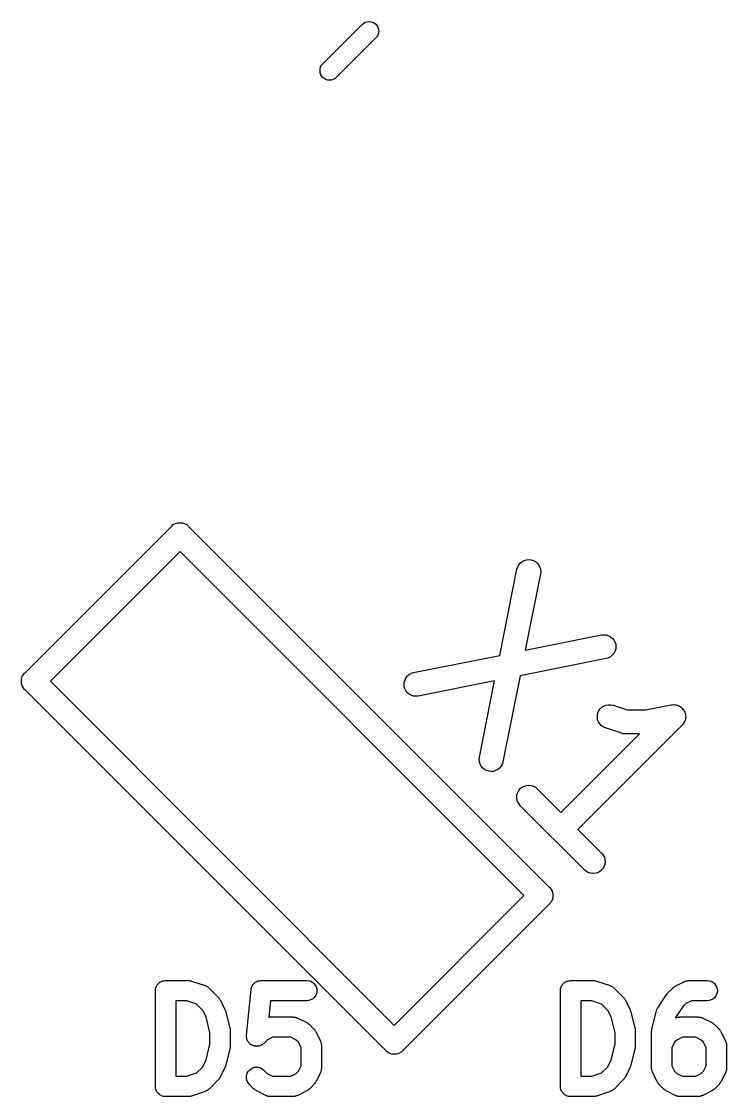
# Model space of a CAD drawing. Extents: x 100.6 to 144.5, y -108 to -92.
# Drawn here: x 122.33 to 126.75, y -106.43 to -99.69 of the extents above; entities that cross this region are included whole.
import ezdxf

# ---------------------------------------------------------------- set-up
doc = ezdxf.new("R2010")
doc.units = 0
doc.header["$MEASUREMENT"] = 0
doc.layers.add('BLACK', color=7, linetype='CONTINUOUS')

msp = doc.modelspace()

# ---------------------------------------------------------------- linework, layer by layer
at = {"layer": 'BLACK', "linetype": 'CONTINUOUS'}
for p, q in [((124.221, -99.9597), (124.473, -99.708)), ((124.473, -99.708), (124.48, -99.7024)), ((124.48, -99.7024), (124.49, -99.6968)), ((124.49, -99.6968), (124.502, -99.6934)), ((124.502, -99.6934), (124.513, -99.6922)), ((124.513, -99.6922), (124.525, -99.6934)), ((124.525, -99.6934), (124.537, -99.6968)), ((124.537, -99.6968), (124.547, -99.7024)), ((124.547, -99.7024), (124.556, -99.7099)), ((124.556, -99.7099), (124.564, -99.719)), ((124.564, -99.719), (124.569, -99.7294)), ((124.569, -99.7294), (124.573, -99.7408)), ((124.558, -99.7929), (124.306, -100.045)), ((124.564, -99.786), (124.558, -99.7929)), ((124.569, -99.7756), (124.564, -99.786)), ((124.573, -99.7643), (124.569, -99.7756)), ((124.573, -99.7408), (124.574, -99.7525)), ((124.574, -99.7525), (124.573, -99.7643)), ((124.206, -100), (124.207, -99.9882)), ((124.207, -100.012), (124.206, -100)), ((124.207, -99.9882), (124.21, -99.9769)), ((124.21, -99.9769), (124.216, -99.9665)), ((124.216, -99.9665), (124.221, -99.9597)), ((124.21, -100.023), (124.207, -100.012)), ((124.216, -100.033), (124.21, -100.023)), ((124.223, -100.043), (124.216, -100.033)), ((124.233, -100.05), (124.223, -100.043)), ((124.243, -100.056), (124.233, -100.05)), ((124.254, -100.059), (124.243, -100.056)), ((124.266, -100.06), (124.254, -100.059)), ((124.278, -100.059), (124.266, -100.06)), ((124.289, -100.056), (124.278, -100.059)), ((124.3, -100.05), (124.289, -100.056)), ((124.306, -100.045), (124.3, -100.05)), ((123.315, -102.835), (123.328, -102.834)), ((123.328, -102.834), (123.343, -102.835)), ((122.359, -103.773), (123.273, -102.859)), ((123.273, -102.859), (123.275, -102.856)), ((123.275, -102.856), (123.278, -102.853)), ((123.278, -102.853), (123.286, -102.846)), ((123.278, -102.853), (123.278, -102.853)), ((123.286, -102.846), (123.299, -102.839)), ((123.299, -102.839), (123.314, -102.835)), ((123.314, -102.835), (123.315, -102.835)), ((123.343, -102.835), (123.357, -102.839)), ((123.357, -102.839), (123.37, -102.846)), ((123.37, -102.846), (123.379, -102.853)), ((123.379, -102.853), (123.379, -102.853)), ((123.379, -102.853), (123.382, -102.856)), ((123.382, -102.856), (123.384, -102.859)), ((123.384, -102.859), (125.641, -105.116)), ((123.328, -103.015), (122.515, -103.828)), ((125.485, -105.172), (123.328, -103.015)), ((125.446, -103.111), (125.453, -103.098)), ((125.453, -103.098), (125.462, -103.087)), ((125.462, -103.087), (125.474, -103.078)), ((125.474, -103.078), (125.487, -103.071)), ((125.487, -103.071), (125.501, -103.067)), ((125.501, -103.067), (125.515, -103.065)), ((125.515, -103.065), (125.53, -103.067)), ((125.53, -103.067), (125.544, -103.071)), ((125.544, -103.071), (125.557, -103.078)), ((125.557, -103.078), (125.568, -103.088)), ((125.568, -103.088), (125.577, -103.099)), ((125.577, -103.099), (125.584, -103.112)), ((125.333, -103.666), (125.441, -103.126)), ((125.441, -103.125), (125.446, -103.111)), ((125.441, -103.126), (125.441, -103.125)), ((125.588, -103.155), (125.493, -103.634)), ((125.584, -103.112), (125.588, -103.126)), ((125.588, -103.126), (125.59, -103.14)), ((125.59, -103.14), (125.588, -103.155)), ((125.493, -103.634), (125.971, -103.538)), ((125.971, -103.538), (125.973, -103.538)), ((125.973, -103.538), (125.987, -103.537)), ((125.987, -103.537), (126.002, -103.538)), ((126.002, -103.538), (126.016, -103.543)), ((126.016, -103.543), (126.028, -103.55)), ((126.028, -103.55), (126.04, -103.559)), ((126.04, -103.559), (126.049, -103.571)), ((126.049, -103.571), (126.056, -103.584)), ((126.055, -103.641), (126.048, -103.654)), ((126.06, -103.627), (126.055, -103.641)), ((126.056, -103.584), (126.06, -103.598)), ((126.06, -103.598), (126.061, -103.612)), ((126.061, -103.612), (126.06, -103.627)), ((124.793, -103.774), (125.333, -103.666)), ((126.001, -103.685), (125.461, -103.793)), ((126.015, -103.681), (126.001, -103.685)), ((126.028, -103.674), (126.015, -103.681)), ((126.039, -103.665), (126.028, -103.674)), ((126.048, -103.654), (126.039, -103.665)), ((122.353, -103.778), (122.356, -103.775)), ((122.356, -103.775), (122.359, -103.773)), ((124.779, -103.778), (124.793, -103.774)), ((122.334, -103.828), (122.335, -103.814)), ((122.335, -103.843), (122.334, -103.828)), ((122.335, -103.814), (122.339, -103.799)), ((122.339, -103.857), (122.335, -103.843)), ((122.339, -103.799), (122.346, -103.786)), ((122.346, -103.786), (122.353, -103.778)), ((122.353, -103.778), (122.353, -103.778)), ((122.353, -103.778), (122.353, -103.778)), ((122.515, -103.828), (124.672, -105.985)), ((124.733, -103.847), (124.734, -103.833)), ((124.734, -103.833), (124.739, -103.819)), ((124.739, -103.819), (124.745, -103.806)), ((124.745, -103.806), (124.755, -103.794)), ((124.755, -103.794), (124.766, -103.785)), ((124.766, -103.785), (124.779, -103.778)), ((125.301, -103.825), (124.822, -103.921)), ((125.206, -104.304), (125.301, -103.825)), ((125.461, -103.793), (125.353, -104.334)), ((122.346, -103.87), (122.339, -103.857)), ((122.353, -103.879), (122.346, -103.87)), ((122.356, -103.882), (122.353, -103.879)), ((122.353, -103.879), (122.353, -103.879)), ((122.359, -103.884), (122.356, -103.882)), ((124.616, -106.141), (122.359, -103.884)), ((124.734, -103.862), (124.733, -103.847)), ((124.738, -103.876), (124.734, -103.862)), ((124.745, -103.889), (124.738, -103.876)), ((124.754, -103.9), (124.745, -103.889)), ((124.765, -103.909), (124.754, -103.9)), ((124.778, -103.916), (124.765, -103.909)), ((124.792, -103.921), (124.778, -103.916)), ((124.807, -103.922), (124.792, -103.921)), ((124.821, -103.921), (124.807, -103.922)), ((124.822, -103.921), (124.821, -103.921)), ((125.987, -103.982), (126, -103.977)), ((126, -103.977), (126.015, -103.975)), ((126.015, -103.975), (126.029, -103.975)), ((126.029, -103.975), (126.044, -103.978)), ((126.044, -103.978), (126.133, -104.008)), ((126.248, -104.008), (126.409, -103.976)), ((126.409, -103.976), (126.41, -103.976)), ((126.41, -103.976), (126.417, -103.975)), ((126.41, -103.976), (126.41, -103.976)), ((126.41, -103.976), (126.41, -103.976)), ((126.41, -103.976), (126.41, -103.976)), ((126.417, -103.975), (126.425, -103.974)), ((126.425, -103.975), (126.425, -103.974)), ((126.425, -103.974), (126.432, -103.975)), ((126.425, -103.974), (126.425, -103.975)), ((126.432, -103.975), (126.439, -103.976)), ((126.439, -103.976), (126.439, -103.976)), ((126.439, -103.976), (126.439, -103.976)), ((126.439, -103.976), (126.447, -103.978)), ((126.447, -103.978), (126.453, -103.98)), ((125.945, -104.054), (125.946, -104.04)), ((125.946, -104.04), (125.949, -104.025)), ((125.949, -104.025), (125.955, -104.012)), ((125.955, -104.012), (125.963, -104)), ((125.963, -104), (125.974, -103.99)), ((125.974, -103.99), (125.987, -103.982)), ((126.133, -104.008), (126.248, -104.008)), ((126.453, -103.98), (126.453, -103.98)), ((126.453, -103.98), (126.453, -103.98)), ((126.453, -103.98), (126.46, -103.984)), ((126.46, -103.984), (126.466, -103.987)), ((126.466, -103.987), (126.466, -103.987)), ((126.466, -103.987), (126.466, -103.988)), ((126.466, -103.988), (126.472, -103.992)), ((126.472, -103.992), (126.477, -103.997)), ((126.477, -103.997), (126.477, -103.997)), ((126.477, -103.997), (126.477, -103.997)), ((126.477, -103.997), (126.482, -104.002)), ((126.482, -104.002), (126.487, -104.008)), ((126.487, -104.008), (126.487, -104.008)), ((126.487, -104.008), (126.487, -104.008)), ((126.487, -104.008), (126.49, -104.015)), ((126.49, -104.015), (126.493, -104.021)), ((126.493, -104.021), (126.493, -104.021)), ((126.493, -104.021), (126.493, -104.021)), ((126.493, -104.021), (126.495, -104.028)), ((126.495, -104.028), (126.498, -104.035)), ((126.498, -104.035), (126.498, -104.035)), ((126.498, -104.035), (126.498, -104.035)), ((126.498, -104.035), (126.498, -104.042)), ((126.498, -104.042), (126.499, -104.05)), ((126.477, -104.103), (125.823, -104.757)), ((125.947, -104.069), (125.945, -104.054)), ((125.952, -104.082), (125.947, -104.069)), ((125.96, -104.095), (125.952, -104.082)), ((125.97, -104.106), (125.96, -104.095)), ((125.982, -104.114), (125.97, -104.106)), ((125.995, -104.12), (125.982, -104.114)), ((126.482, -104.097), (126.477, -104.103)), ((126.486, -104.091), (126.482, -104.097)), ((126.49, -104.085), (126.486, -104.091)), ((126.486, -104.091), (126.486, -104.091)), ((126.486, -104.091), (126.486, -104.091)), ((126.493, -104.078), (126.49, -104.085)), ((126.495, -104.071), (126.493, -104.078)), ((126.493, -104.078), (126.493, -104.078)), ((126.493, -104.078), (126.493, -104.078)), ((126.497, -104.064), (126.495, -104.071)), ((126.498, -104.057), (126.497, -104.064)), ((126.497, -104.064), (126.497, -104.064)), ((126.497, -104.064), (126.497, -104.064)), ((126.499, -104.05), (126.498, -104.057)), ((126.499, -104.05), (126.499, -104.05)), ((126.499, -104.05), (126.499, -104.05)), ((125.717, -104.651), (126.209, -104.158)), ((125.996, -104.121), (125.995, -104.12)), ((126.097, -104.154), (125.996, -104.121)), ((126.101, -104.155), (126.097, -104.154)), ((126.105, -104.157), (126.101, -104.155)), ((126.108, -104.157), (126.105, -104.157)), ((126.111, -104.158), (126.108, -104.157)), ((126.116, -104.158), (126.111, -104.158)), ((126.12, -104.158), (126.116, -104.158)), ((126.121, -104.158), (126.12, -104.158)), ((126.209, -104.158), (126.121, -104.158)), ((125.204, -104.319), (125.206, -104.304)), ((125.206, -104.333), (125.204, -104.319)), ((125.21, -104.347), (125.206, -104.333)), ((125.217, -104.36), (125.21, -104.347)), ((125.226, -104.372), (125.217, -104.36)), ((125.237, -104.381), (125.226, -104.372)), ((125.25, -104.388), (125.237, -104.381)), ((125.32, -104.382), (125.307, -104.388)), ((125.331, -104.373), (125.32, -104.382)), ((125.341, -104.361), (125.331, -104.373)), ((125.348, -104.349), (125.341, -104.361)), ((125.352, -104.335), (125.348, -104.349)), ((125.353, -104.334), (125.352, -104.335)), ((125.264, -104.392), (125.25, -104.388)), ((125.278, -104.394), (125.264, -104.392)), ((125.293, -104.393), (125.278, -104.394)), ((125.307, -104.388), (125.293, -104.393)), ((125.446, -104.525), (125.453, -104.512)), ((125.453, -104.512), (125.462, -104.501)), ((125.462, -104.501), (125.474, -104.492)), ((125.474, -104.492), (125.486, -104.485)), ((125.486, -104.485), (125.5, -104.481)), ((125.5, -104.481), (125.515, -104.48)), ((125.515, -104.48), (125.53, -104.481)), ((125.53, -104.481), (125.544, -104.485)), ((125.544, -104.485), (125.557, -104.492)), ((125.557, -104.492), (125.568, -104.502)), ((125.568, -104.502), (125.717, -104.651)), ((125.44, -104.554), (125.441, -104.539)), ((125.441, -104.568), (125.44, -104.554)), ((125.441, -104.539), (125.446, -104.525)), ((125.445, -104.582), (125.441, -104.568)), ((125.452, -104.595), (125.445, -104.582)), ((125.461, -104.607), (125.452, -104.595)), ((125.462, -104.608), (125.461, -104.607)), ((125.866, -105.012), (125.462, -104.608)), ((125.823, -104.757), (125.972, -104.906)), ((125.972, -104.906), (125.973, -104.906)), ((125.973, -104.906), (125.982, -104.918)), ((125.982, -104.918), (125.989, -104.931)), ((125.988, -104.988), (125.981, -105.001)), ((125.992, -104.974), (125.988, -104.988)), ((125.989, -104.931), (125.993, -104.945)), ((125.994, -104.959), (125.992, -104.974)), ((125.993, -104.945), (125.994, -104.959)), ((125.877, -105.021), (125.866, -105.012)), ((125.89, -105.028), (125.877, -105.021)), ((125.904, -105.032), (125.89, -105.028)), ((125.919, -105.034), (125.904, -105.032)), ((125.933, -105.032), (125.919, -105.034)), ((125.947, -105.028), (125.933, -105.032)), ((125.96, -105.021), (125.947, -105.028)), ((125.972, -105.012), (125.96, -105.021)), ((125.981, -105.001), (125.972, -105.012)), ((125.641, -105.116), (125.644, -105.118)), ((125.644, -105.118), (125.647, -105.121)), ((125.647, -105.121), (125.647, -105.121)), ((125.647, -105.121), (125.654, -105.13)), ((124.672, -105.985), (125.485, -105.172)), ((125.654, -105.13), (125.655, -105.133)), ((125.655, -105.133), (125.661, -105.143)), ((125.661, -105.143), (125.661, -105.145)), ((125.661, -105.145), (125.665, -105.157)), ((125.665, -105.186), (125.661, -105.201)), ((125.665, -105.157), (125.666, -105.171)), ((125.666, -105.172), (125.665, -105.186)), ((125.666, -105.171), (125.666, -105.172)), ((125.641, -105.227), (124.727, -106.141)), ((125.644, -105.225), (125.641, -105.227)), ((125.647, -105.222), (125.644, -105.225)), ((125.654, -105.214), (125.647, -105.222)), ((125.647, -105.222), (125.647, -105.222)), ((125.661, -105.201), (125.654, -105.214)), ((123.185, -105.732), (123.189, -105.727)), ((123.189, -105.727), (123.192, -105.722)), ((123.192, -105.722), (123.193, -105.722)), ((123.193, -105.722), (123.197, -105.718)), ((123.193, -105.722), (123.193, -105.722)), ((123.197, -105.718), (123.202, -105.715)), ((123.202, -105.714), (123.208, -105.712)), ((123.202, -105.715), (123.202, -105.714)), ((123.202, -105.714), (123.202, -105.714)), ((123.208, -105.712), (123.213, -105.709)), ((123.213, -105.709), (123.219, -105.707)), ((123.213, -105.709), (123.213, -105.709)), ((123.213, -105.709), (123.213, -105.709)), ((123.219, -105.707), (123.225, -105.705)), ((123.225, -105.705), (123.225, -105.705)), ((123.225, -105.705), (123.225, -105.705)), ((123.225, -105.705), (123.231, -105.705)), ((123.231, -105.705), (123.237, -105.704)), ((123.237, -105.704), (123.38, -105.704)), ((123.38, -105.704), (123.381, -105.704)), ((123.381, -105.704), (123.384, -105.704)), ((123.384, -105.704), (123.388, -105.704)), ((123.388, -105.704), (123.391, -105.705)), ((123.391, -105.705), (123.393, -105.705)), ((123.393, -105.705), (123.397, -105.706)), ((123.397, -105.706), (123.4, -105.707)), ((123.4, -105.707), (123.486, -105.736)), ((123.784, -105.732), (123.787, -105.729)), ((123.787, -105.729), (123.789, -105.727)), ((123.789, -105.727), (123.791, -105.725)), ((123.791, -105.725), (123.792, -105.722)), ((123.792, -105.722), (123.795, -105.72)), ((123.795, -105.72), (123.797, -105.718)), ((123.797, -105.718), (123.8, -105.716)), ((123.8, -105.716), (123.802, -105.715)), ((123.802, -105.715), (123.805, -105.713)), ((123.805, -105.713), (123.808, -105.711)), ((123.808, -105.711), (123.81, -105.71)), ((123.81, -105.71), (123.813, -105.709)), ((123.813, -105.709), (123.816, -105.708)), ((123.816, -105.708), (123.819, -105.706)), ((123.819, -105.706), (123.822, -105.706)), ((123.822, -105.706), (123.825, -105.705)), ((123.825, -105.705), (123.828, -105.705)), ((123.828, -105.705), (123.832, -105.704)), ((123.832, -105.704), (123.834, -105.704)), ((123.834, -105.704), (123.837, -105.704)), ((123.837, -105.704), (124.123, -105.704)), ((124.123, -105.704), (124.124, -105.704)), ((124.124, -105.704), (124.136, -105.705)), ((124.136, -105.705), (124.148, -105.709)), ((124.148, -105.709), (124.159, -105.715)), ((124.159, -105.715), (124.168, -105.723)), ((124.168, -105.723), (124.176, -105.733)), ((125.725, -105.732), (125.729, -105.727)), ((125.729, -105.727), (125.732, -105.722)), ((125.732, -105.722), (125.733, -105.722)), ((125.733, -105.722), (125.737, -105.718)), ((125.733, -105.722), (125.733, -105.722)), ((125.737, -105.718), (125.742, -105.715)), ((125.742, -105.714), (125.748, -105.712)), ((125.742, -105.715), (125.742, -105.714)), ((125.742, -105.714), (125.742, -105.714)), ((125.748, -105.712), (125.753, -105.709)), ((125.753, -105.709), (125.759, -105.707)), ((125.753, -105.709), (125.753, -105.709)), ((125.753, -105.709), (125.753, -105.709)), ((125.759, -105.707), (125.765, -105.705)), ((125.765, -105.705), (125.765, -105.705)), ((125.765, -105.705), (125.765, -105.705)), ((125.765, -105.705), (125.771, -105.705)), ((125.771, -105.705), (125.777, -105.704)), ((125.777, -105.704), (125.92, -105.704)), ((125.92, -105.704), (125.921, -105.704)), ((125.921, -105.704), (125.924, -105.704)), ((125.924, -105.704), (125.928, -105.704)), ((125.928, -105.704), (125.931, -105.705)), ((125.931, -105.705), (125.933, -105.705)), ((125.933, -105.705), (125.937, -105.706)), ((125.937, -105.706), (125.94, -105.707)), ((125.94, -105.707), (126.026, -105.736)), ((126.434, -105.739), (126.492, -105.711)), ((126.492, -105.711), (126.492, -105.71)), ((126.492, -105.71), (126.494, -105.71)), ((126.494, -105.71), (126.496, -105.709)), ((126.496, -105.709), (126.5, -105.707)), ((126.5, -105.707), (126.504, -105.706)), ((126.504, -105.706), (126.506, -105.706)), ((126.506, -105.706), (126.508, -105.705)), ((126.508, -105.705), (126.512, -105.705)), ((126.512, -105.705), (126.516, -105.704)), ((126.516, -105.704), (126.518, -105.704)), ((126.518, -105.704), (126.52, -105.704)), ((126.52, -105.704), (126.634, -105.704)), ((126.634, -105.704), (126.635, -105.704)), ((126.635, -105.704), (126.647, -105.705)), ((126.647, -105.705), (126.659, -105.709)), ((126.659, -105.709), (126.67, -105.715)), ((126.67, -105.715), (126.68, -105.723)), ((126.68, -105.723), (126.687, -105.733)), ((123.174, -105.761), (123.175, -105.755)), ((123.174, -105.767), (123.174, -105.761)), ((123.174, -106.367), (123.174, -105.767)), ((123.174, -105.767), (123.174, -105.767)), ((123.174, -105.767), (123.174, -105.767)), ((123.174, -105.767), (123.174, -105.767)), ((123.174, -105.767), (123.174, -105.767)), ((123.175, -105.754), (123.177, -105.749)), ((123.175, -105.755), (123.175, -105.754)), ((123.175, -105.754), (123.175, -105.754)), ((123.177, -105.749), (123.179, -105.743)), ((123.179, -105.742), (123.182, -105.737)), ((123.179, -105.743), (123.179, -105.742)), ((123.179, -105.743), (123.179, -105.743)), ((123.182, -105.737), (123.184, -105.732)), ((123.184, -105.732), (123.185, -105.732)), ((123.185, -105.732), (123.185, -105.732)), ((123.486, -105.736), (123.487, -105.736)), ((123.487, -105.736), (123.488, -105.737)), ((123.488, -105.737), (123.49, -105.737)), ((123.49, -105.737), (123.494, -105.739)), ((123.494, -105.739), (123.498, -105.741)), ((123.498, -105.741), (123.499, -105.742)), ((123.499, -105.742), (123.501, -105.743)), ((123.501, -105.743), (123.504, -105.746)), ((123.504, -105.746), (123.508, -105.749)), ((123.508, -105.749), (123.509, -105.75)), ((123.509, -105.75), (123.511, -105.751)), ((123.511, -105.751), (123.568, -105.808)), ((123.745, -106.047), (123.774, -105.761)), ((123.774, -105.76), (123.775, -105.757)), ((123.774, -105.761), (123.774, -105.76)), ((123.775, -105.755), (123.776, -105.751)), ((123.775, -105.757), (123.775, -105.755)), ((123.776, -105.751), (123.777, -105.748)), ((123.777, -105.748), (123.778, -105.746)), ((123.778, -105.746), (123.779, -105.743)), ((123.779, -105.743), (123.78, -105.74)), ((123.78, -105.74), (123.782, -105.737)), ((123.782, -105.737), (123.783, -105.734)), ((123.783, -105.734), (123.784, -105.732)), ((124.176, -105.733), (124.182, -105.744)), ((124.181, -105.792), (124.176, -105.803)), ((124.185, -105.78), (124.181, -105.792)), ((124.182, -105.744), (124.185, -105.756)), ((124.185, -105.756), (124.186, -105.768)), ((124.186, -105.768), (124.185, -105.78)), ((125.714, -105.761), (125.715, -105.755)), ((125.714, -105.767), (125.714, -105.761)), ((125.714, -106.367), (125.714, -105.767)), ((125.714, -105.767), (125.714, -105.767)), ((125.714, -105.767), (125.714, -105.767)), ((125.714, -105.767), (125.714, -105.767)), ((125.714, -105.767), (125.714, -105.767)), ((125.715, -105.754), (125.717, -105.749)), ((125.715, -105.755), (125.715, -105.754)), ((125.715, -105.754), (125.715, -105.754)), ((125.717, -105.749), (125.719, -105.743)), ((125.719, -105.742), (125.722, -105.737)), ((125.719, -105.743), (125.719, -105.742)), ((125.719, -105.743), (125.719, -105.743)), ((125.722, -105.737), (125.724, -105.732)), ((125.724, -105.732), (125.725, -105.732)), ((125.725, -105.732), (125.725, -105.732)), ((126.026, -105.736), (126.027, -105.736)), ((126.027, -105.736), (126.028, -105.737)), ((126.028, -105.737), (126.03, -105.737)), ((126.03, -105.737), (126.034, -105.739)), ((126.034, -105.739), (126.038, -105.741)), ((126.038, -105.741), (126.039, -105.742)), ((126.039, -105.742), (126.041, -105.743)), ((126.041, -105.743), (126.044, -105.746)), ((126.044, -105.746), (126.048, -105.749)), ((126.048, -105.749), (126.049, -105.75)), ((126.049, -105.75), (126.051, -105.751)), ((126.051, -105.751), (126.108, -105.808)), ((126.324, -105.875), (126.381, -105.789)), ((126.381, -105.789), (126.382, -105.789)), ((126.382, -105.789), (126.386, -105.784)), ((126.382, -105.789), (126.382, -105.789)), ((126.382, -105.789), (126.382, -105.789)), ((126.382, -105.789), (126.382, -105.789)), ((126.386, -105.784), (126.389, -105.78)), ((126.389, -105.78), (126.418, -105.751)), ((126.418, -105.751), (126.419, -105.75)), ((126.419, -105.75), (126.421, -105.748)), ((126.421, -105.748), (126.424, -105.746)), ((126.424, -105.746), (126.426, -105.744)), ((126.426, -105.744), (126.428, -105.743)), ((126.428, -105.743), (126.431, -105.741)), ((126.431, -105.741), (126.434, -105.739)), ((126.687, -105.733), (126.693, -105.744)), ((126.693, -105.792), (126.687, -105.803)), ((126.693, -105.744), (126.697, -105.756)), ((126.696, -105.78), (126.693, -105.792)), ((126.698, -105.768), (126.696, -105.78)), ((126.697, -105.756), (126.698, -105.768)), ((123.301, -105.831), (123.301, -106.304)), ((123.37, -105.831), (123.301, -105.831)), ((123.431, -105.852), (123.37, -105.831)), ((123.471, -105.891), (123.431, -105.852)), ((123.568, -105.808), (123.568, -105.809)), ((123.568, -105.809), (123.571, -105.812)), ((123.571, -105.812), (123.573, -105.814)), ((123.573, -105.814), (123.574, -105.816)), ((123.574, -105.816), (123.576, -105.819)), ((123.576, -105.819), (123.578, -105.822)), ((123.578, -105.822), (123.58, -105.825)), ((123.58, -105.825), (123.608, -105.882)), ((123.895, -105.831), (123.884, -105.933)), ((124.123, -105.831), (123.895, -105.831)), ((124.135, -105.83), (124.123, -105.831)), ((124.147, -105.826), (124.135, -105.83)), ((124.158, -105.82), (124.147, -105.826)), ((124.168, -105.812), (124.158, -105.82)), ((124.176, -105.803), (124.168, -105.812)), ((125.841, -105.831), (125.841, -106.304)), ((125.91, -105.831), (125.841, -105.831)), ((125.971, -105.852), (125.91, -105.831)), ((126.011, -105.891), (125.971, -105.852)), ((126.108, -105.808), (126.108, -105.809)), ((126.108, -105.809), (126.111, -105.812)), ((126.111, -105.812), (126.113, -105.814)), ((126.113, -105.814), (126.114, -105.816)), ((126.114, -105.816), (126.116, -105.819)), ((126.116, -105.819), (126.118, -105.822)), ((126.118, -105.822), (126.12, -105.825)), ((126.12, -105.825), (126.148, -105.882)), ((126.484, -105.865), (126.436, -105.936)), ((126.5, -105.848), (126.484, -105.865)), ((126.535, -105.831), (126.5, -105.848)), ((126.634, -105.831), (126.535, -105.831)), ((126.647, -105.83), (126.634, -105.831)), ((126.658, -105.826), (126.647, -105.83)), ((126.669, -105.82), (126.658, -105.826)), ((126.679, -105.812), (126.669, -105.82)), ((126.687, -105.803), (126.679, -105.812)), ((123.492, -105.932), (123.471, -105.891)), ((123.516, -106.032), (123.492, -105.932)), ((123.608, -105.882), (123.609, -105.883)), ((123.609, -105.883), (123.609, -105.883)), ((123.609, -105.883), (123.609, -105.883)), ((123.609, -105.883), (123.611, -105.889)), ((123.611, -105.889), (123.613, -105.894)), ((123.613, -105.894), (123.613, -105.895)), ((123.613, -105.895), (123.613, -105.895)), ((123.613, -105.895), (123.642, -106.009)), ((123.884, -105.933), (123.886, -105.933)), ((123.886, -105.933), (123.891, -105.933)), ((123.891, -105.933), (123.892, -105.933)), ((123.892, -105.933), (123.894, -105.932)), ((123.894, -105.932), (124.037, -105.932)), ((124.037, -105.932), (124.038, -105.933)), ((124.038, -105.933), (124.04, -105.933)), ((124.04, -105.933), (124.042, -105.933)), ((124.042, -105.933), (124.046, -105.933)), ((124.046, -105.933), (124.05, -105.934)), ((126.032, -105.932), (126.011, -105.891)), ((126.056, -106.032), (126.032, -105.932)), ((126.148, -105.882), (126.149, -105.883)), ((126.149, -105.883), (126.149, -105.883)), ((126.149, -105.883), (126.149, -105.883)), ((126.149, -105.883), (126.151, -105.889)), ((126.151, -105.889), (126.153, -105.894)), ((126.153, -105.894), (126.153, -105.895)), ((126.153, -105.895), (126.153, -105.895)), ((126.153, -105.895), (126.182, -106.009)), ((126.287, -106.009), (126.316, -105.895)), ((126.316, -105.894), (126.317, -105.89)), ((126.316, -105.895), (126.316, -105.894)), ((126.317, -105.89), (126.318, -105.886)), ((126.318, -105.886), (126.319, -105.884)), ((126.319, -105.884), (126.32, -105.882)), ((126.32, -105.882), (126.322, -105.879)), ((126.322, -105.879), (126.324, -105.875)), ((126.451, -105.934), (126.455, -105.933)), ((126.455, -105.933), (126.459, -105.933)), ((126.459, -105.933), (126.461, -105.933)), ((126.461, -105.933), (126.463, -105.932)), ((126.463, -105.932), (126.577, -105.932)), ((126.577, -105.932), (126.578, -105.933)), ((126.578, -105.933), (126.58, -105.933)), ((126.58, -105.933), (126.582, -105.933)), ((126.582, -105.933), (126.586, -105.933)), ((126.586, -105.933), (126.59, -105.934)), ((124.05, -105.934), (124.052, -105.934)), ((124.052, -105.934), (124.054, -105.935)), ((124.054, -105.935), (124.058, -105.936)), ((124.058, -105.936), (124.062, -105.938)), ((124.062, -105.938), (124.064, -105.939)), ((124.064, -105.939), (124.066, -105.939)), ((124.066, -105.939), (124.123, -105.968)), ((124.123, -105.968), (124.123, -105.968)), ((124.123, -105.968), (124.126, -105.97)), ((124.126, -105.97), (124.13, -105.972)), ((124.13, -105.972), (124.132, -105.973)), ((124.132, -105.973), (124.134, -105.975)), ((124.134, -105.975), (124.136, -105.977)), ((124.136, -105.977), (124.139, -105.98)), ((124.139, -105.98), (124.168, -106.008)), ((126.436, -105.936), (126.435, -105.939)), ((126.435, -105.939), (126.437, -105.938)), ((126.437, -105.938), (126.439, -105.937)), ((126.439, -105.937), (126.443, -105.936)), ((126.443, -105.936), (126.447, -105.935)), ((126.447, -105.935), (126.449, -105.934)), ((126.449, -105.934), (126.451, -105.934)), ((126.59, -105.934), (126.592, -105.934)), ((126.592, -105.934), (126.594, -105.935)), ((126.594, -105.935), (126.598, -105.936)), ((126.598, -105.936), (126.602, -105.938)), ((126.602, -105.938), (126.604, -105.939)), ((126.604, -105.939), (126.606, -105.939)), ((126.606, -105.939), (126.663, -105.968)), ((126.663, -105.968), (126.663, -105.968)), ((126.663, -105.968), (126.666, -105.97)), ((126.666, -105.97), (126.67, -105.972)), ((126.67, -105.972), (126.672, -105.973)), ((126.672, -105.973), (126.674, -105.975)), ((126.674, -105.975), (126.676, -105.977)), ((126.676, -105.977), (126.679, -105.98)), ((126.679, -105.98), (126.708, -106.008)), ((123.516, -106.102), (123.516, -106.032)), ((123.642, -106.009), (123.642, -106.01)), ((123.642, -106.01), (123.642, -106.011)), ((123.642, -106.011), (123.642, -106.012)), ((123.642, -106.012), (123.643, -106.017)), ((123.643, -106.017), (123.643, -106.022)), ((123.643, -106.022), (123.643, -106.023)), ((123.643, -106.023), (123.643, -106.025)), ((123.643, -106.025), (123.643, -106.11)), ((123.745, -106.05), (123.745, -106.047)), ((123.745, -106.053), (123.745, -106.05)), ((123.745, -106.056), (123.745, -106.053)), ((123.745, -106.059), (123.745, -106.056)), ((123.746, -106.062), (123.745, -106.059)), ((123.746, -106.065), (123.746, -106.062)), ((123.747, -106.068), (123.746, -106.065)), ((123.748, -106.071), (123.747, -106.068)), ((123.909, -106.059), (123.875, -106.077)), ((124.022, -106.059), (123.909, -106.059)), ((124.057, -106.077), (124.022, -106.059)), ((124.168, -106.008), (124.168, -106.009)), ((124.168, -106.009), (124.171, -106.012)), ((124.171, -106.012), (124.173, -106.014)), ((124.173, -106.014), (124.174, -106.016)), ((124.174, -106.016), (124.176, -106.019)), ((124.176, -106.019), (124.178, -106.022)), ((124.178, -106.022), (124.18, -106.025)), ((124.18, -106.025), (124.208, -106.082)), ((126.056, -106.102), (126.056, -106.032)), ((126.182, -106.009), (126.182, -106.01)), ((126.182, -106.01), (126.182, -106.011)), ((126.182, -106.011), (126.182, -106.012)), ((126.182, -106.012), (126.183, -106.017)), ((126.183, -106.017), (126.183, -106.022)), ((126.183, -106.022), (126.183, -106.023)), ((126.183, -106.023), (126.183, -106.025)), ((126.183, -106.025), (126.183, -106.11)), ((126.285, -106.021), (126.286, -106.016)), ((126.285, -106.023), (126.285, -106.021)), ((126.285, -106.024), (126.285, -106.023)), ((126.285, -106.025), (126.285, -106.024)), ((126.285, -106.253), (126.285, -106.025)), ((126.286, -106.011), (126.287, -106.01)), ((126.286, -106.016), (126.286, -106.011)), ((126.287, -106.01), (126.287, -106.009)), ((126.478, -106.059), (126.443, -106.077)), ((126.562, -106.059), (126.478, -106.059)), ((126.597, -106.077), (126.562, -106.059)), ((126.708, -106.008), (126.708, -106.009)), ((126.708, -106.009), (126.711, -106.012)), ((126.711, -106.012), (126.713, -106.014)), ((126.713, -106.014), (126.714, -106.016)), ((126.714, -106.016), (126.716, -106.019)), ((126.716, -106.019), (126.718, -106.022)), ((126.718, -106.022), (126.72, -106.025)), ((126.72, -106.025), (126.748, -106.082)), ((123.492, -106.202), (123.516, -106.102)), ((123.642, -106.126), (123.613, -106.24)), ((123.643, -106.118), (123.642, -106.123)), ((123.642, -106.123), (123.642, -106.125)), ((123.642, -106.125), (123.642, -106.126)), ((123.643, -106.11), (123.643, -106.111)), ((123.643, -106.111), (123.643, -106.112)), ((123.643, -106.112), (123.643, -106.113)), ((123.643, -106.113), (123.643, -106.118)), ((123.749, -106.074), (123.748, -106.071)), ((123.75, -106.077), (123.749, -106.074)), ((123.751, -106.08), (123.75, -106.077)), ((123.752, -106.083), (123.751, -106.08)), ((123.754, -106.085), (123.752, -106.083)), ((123.756, -106.088), (123.754, -106.085)), ((123.758, -106.091), (123.756, -106.088)), ((123.759, -106.093), (123.758, -106.091)), ((123.761, -106.095), (123.759, -106.093)), ((123.763, -106.098), (123.761, -106.095)), ((123.766, -106.1), (123.763, -106.098)), ((123.768, -106.102), (123.766, -106.1)), ((123.771, -106.104), (123.768, -106.102)), ((123.773, -106.106), (123.771, -106.104)), ((123.776, -106.107), (123.773, -106.106)), ((123.778, -106.109), (123.776, -106.107)), ((123.781, -106.11), (123.778, -106.109)), ((123.784, -106.112), (123.781, -106.11)), ((123.787, -106.113), (123.784, -106.112)), ((123.79, -106.114), (123.787, -106.113)), ((123.793, -106.114), (123.79, -106.114)), ((123.796, -106.115), (123.793, -106.114)), ((123.799, -106.116), (123.796, -106.115)), ((123.802, -106.116), (123.799, -106.116)), ((123.805, -106.116), (123.802, -106.116)), ((123.808, -106.117), (123.805, -106.116)), ((123.811, -106.116), (123.808, -106.117)), ((123.814, -106.116), (123.811, -106.116)), ((123.817, -106.116), (123.814, -106.116)), ((123.82, -106.116), (123.817, -106.116)), ((123.823, -106.115), (123.82, -106.116)), ((123.826, -106.114), (123.823, -106.115)), ((123.829, -106.113), (123.826, -106.114)), ((123.832, -106.112), (123.829, -106.113)), ((123.835, -106.111), (123.832, -106.112)), ((123.838, -106.109), (123.835, -106.111)), ((123.84, -106.108), (123.838, -106.109)), ((123.843, -106.106), (123.84, -106.108)), ((123.846, -106.104), (123.843, -106.106)), ((123.848, -106.103), (123.846, -106.104)), ((123.85, -106.101), (123.848, -106.103)), ((123.853, -106.099), (123.85, -106.101)), ((123.875, -106.077), (123.853, -106.098)), ((123.853, -106.098), (123.853, -106.099)), ((124.071, -106.091), (124.057, -106.077)), ((124.088, -106.125), (124.071, -106.091)), ((124.088, -106.238), (124.088, -106.125)), ((124.208, -106.082), (124.209, -106.083)), ((124.209, -106.083), (124.209, -106.084)), ((124.209, -106.084), (124.21, -106.086)), ((124.21, -106.086), (124.211, -106.09)), ((124.211, -106.09), (124.213, -106.094)), ((124.213, -106.094), (124.213, -106.096)), ((124.213, -106.096), (124.214, -106.098)), ((124.214, -106.098), (124.214, -106.102)), ((124.214, -106.102), (124.215, -106.107)), ((124.215, -106.107), (124.215, -106.108)), ((124.215, -106.108), (124.215, -106.11)), ((124.215, -106.11), (124.215, -106.253)), ((126.032, -106.202), (126.056, -106.102)), ((126.182, -106.126), (126.153, -106.24)), ((126.183, -106.118), (126.182, -106.123)), ((126.182, -106.123), (126.182, -106.125)), ((126.182, -106.125), (126.182, -106.126)), ((126.183, -106.11), (126.183, -106.111)), ((126.183, -106.111), (126.183, -106.112)), ((126.183, -106.112), (126.183, -106.113)), ((126.183, -106.113), (126.183, -106.118)), ((126.429, -106.091), (126.412, -106.125)), ((126.412, -106.125), (126.412, -106.238)), ((126.443, -106.077), (126.429, -106.091)), ((126.611, -106.091), (126.597, -106.077)), ((126.628, -106.125), (126.611, -106.091)), ((126.628, -106.238), (126.628, -106.125)), ((126.748, -106.082), (126.749, -106.083)), ((126.749, -106.083), (126.749, -106.084)), ((126.749, -106.084), (126.75, -106.086)), ((126.75, -106.086), (126.751, -106.09)), ((126.751, -106.09), (126.753, -106.094)), ((126.753, -106.094), (126.753, -106.096)), ((126.753, -106.096), (126.754, -106.098)), ((126.754, -106.098), (126.754, -106.102)), ((126.754, -106.102), (126.755, -106.107)), ((126.755, -106.107), (126.755, -106.108)), ((126.755, -106.108), (126.755, -106.11)), ((126.755, -106.11), (126.755, -106.253)), ((123.471, -106.244), (123.492, -106.202)), ((124.618, -106.144), (124.616, -106.141)), ((124.621, -106.147), (124.618, -106.144)), ((124.63, -106.154), (124.621, -106.147)), ((124.621, -106.147), (124.621, -106.147)), ((124.634, -106.156), (124.63, -106.154)), ((124.643, -106.161), (124.634, -106.156)), ((124.651, -106.163), (124.643, -106.161)), ((124.657, -106.165), (124.651, -106.163)), ((124.658, -106.165), (124.657, -106.165)), ((124.672, -106.166), (124.658, -106.165)), ((124.686, -106.165), (124.672, -106.166)), ((124.701, -106.161), (124.686, -106.165)), ((124.714, -106.154), (124.701, -106.161)), ((124.722, -106.147), (124.714, -106.154)), ((124.725, -106.144), (124.722, -106.147)), ((124.722, -106.147), (124.722, -106.147)), ((124.727, -106.141), (124.725, -106.144)), ((126.011, -106.244), (126.032, -106.202)), ((123.431, -106.283), (123.471, -106.244)), ((123.608, -106.253), (123.58, -106.31)), ((123.611, -106.247), (123.608, -106.252)), ((123.608, -106.252), (123.608, -106.253)), ((123.608, -106.253), (123.608, -106.253)), ((123.613, -106.241), (123.611, -106.247)), ((123.613, -106.24), (123.613, -106.241)), ((123.613, -106.241), (123.613, -106.241)), ((123.613, -106.241), (123.613, -106.241)), ((123.756, -106.275), (123.764, -106.265)), ((123.764, -106.265), (123.774, -106.257)), ((123.774, -106.257), (123.785, -106.251)), ((123.785, -106.251), (123.796, -106.248)), ((123.796, -106.248), (123.809, -106.247)), ((123.809, -106.247), (123.821, -106.248)), ((123.821, -106.248), (123.833, -106.252)), ((123.833, -106.252), (123.844, -106.258)), ((123.844, -106.258), (123.853, -106.265)), ((123.853, -106.265), (123.875, -106.287)), ((124.071, -106.273), (124.088, -106.238)), ((124.213, -106.27), (124.211, -106.274)), ((124.214, -106.266), (124.213, -106.268)), ((124.213, -106.268), (124.213, -106.27)), ((124.215, -106.258), (124.214, -106.262)), ((124.214, -106.262), (124.214, -106.266)), ((124.215, -106.253), (124.215, -106.254)), ((124.215, -106.254), (124.215, -106.256)), ((124.215, -106.256), (124.215, -106.258)), ((125.971, -106.283), (126.011, -106.244)), ((126.148, -106.253), (126.12, -106.31)), ((126.151, -106.247), (126.148, -106.252)), ((126.148, -106.252), (126.148, -106.253)), ((126.148, -106.253), (126.148, -106.253)), ((126.153, -106.241), (126.151, -106.247)), ((126.153, -106.24), (126.153, -106.241)), ((126.153, -106.241), (126.153, -106.241)), ((126.153, -106.241), (126.153, -106.241)), ((126.285, -106.255), (126.285, -106.253)), ((126.285, -106.257), (126.285, -106.255)), ((126.286, -106.261), (126.285, -106.257)), ((126.286, -106.265), (126.286, -106.261)), ((126.287, -106.267), (126.286, -106.265)), ((126.287, -106.269), (126.287, -106.267)), ((126.289, -106.273), (126.287, -106.269)), ((126.412, -106.238), (126.429, -106.273)), ((126.611, -106.273), (126.628, -106.238)), ((126.753, -106.27), (126.751, -106.274)), ((126.754, -106.266), (126.753, -106.268)), ((126.753, -106.268), (126.753, -106.27)), ((126.755, -106.258), (126.754, -106.262)), ((126.754, -106.262), (126.754, -106.266)), ((126.755, -106.253), (126.755, -106.254)), ((126.755, -106.254), (126.755, -106.256)), ((126.755, -106.256), (126.755, -106.258)), ((123.301, -106.304), (123.37, -106.304)), ((123.37, -106.304), (123.431, -106.283)), ((123.568, -106.327), (123.511, -106.384)), ((123.57, -106.324), (123.568, -106.327)), ((123.573, -106.321), (123.57, -106.324)), ((123.574, -106.319), (123.573, -106.321)), ((123.576, -106.317), (123.574, -106.319)), ((123.577, -106.314), (123.576, -106.317)), ((123.579, -106.311), (123.577, -106.314)), ((123.58, -106.31), (123.579, -106.311)), ((123.745, -106.31), (123.746, -106.297)), ((123.746, -106.322), (123.745, -106.31)), ((123.746, -106.297), (123.75, -106.285)), ((123.75, -106.334), (123.746, -106.322)), ((123.75, -106.285), (123.756, -106.275)), ((123.755, -106.345), (123.75, -106.334)), ((123.875, -106.287), (123.909, -106.304)), ((123.909, -106.304), (124.022, -106.304)), ((124.022, -106.304), (124.057, -106.287)), ((124.057, -106.287), (124.071, -106.273)), ((124.208, -106.282), (124.18, -106.339)), ((124.209, -106.28), (124.208, -106.282)), ((124.21, -106.278), (124.209, -106.28)), ((124.211, -106.274), (124.21, -106.278)), ((125.841, -106.304), (125.91, -106.304)), ((125.91, -106.304), (125.971, -106.283)), ((126.108, -106.327), (126.051, -106.384)), ((126.11, -106.324), (126.108, -106.327)), ((126.113, -106.321), (126.11, -106.324)), ((126.114, -106.319), (126.113, -106.321)), ((126.116, -106.317), (126.114, -106.319)), ((126.117, -106.314), (126.116, -106.317)), ((126.119, -106.311), (126.117, -106.314)), ((126.12, -106.31), (126.119, -106.311)), ((126.29, -106.277), (126.289, -106.273)), ((126.291, -106.279), (126.29, -106.277)), ((126.291, -106.281), (126.291, -106.279)), ((126.292, -106.282), (126.291, -106.281)), ((126.32, -106.339), (126.292, -106.282)), ((126.429, -106.273), (126.443, -106.287)), ((126.443, -106.287), (126.478, -106.304)), ((126.478, -106.304), (126.562, -106.304)), ((126.562, -106.304), (126.597, -106.287)), ((126.597, -106.287), (126.611, -106.273)), ((126.748, -106.282), (126.72, -106.339)), ((126.749, -106.28), (126.748, -106.282)), ((126.75, -106.278), (126.749, -106.28)), ((126.751, -106.274), (126.75, -106.278)), ((123.174, -106.373), (123.174, -106.367)), ((123.175, -106.379), (123.174, -106.373)), ((123.175, -106.38), (123.175, -106.379)), ((123.177, -106.386), (123.175, -106.38)), ((123.175, -106.38), (123.175, -106.38)), ((123.178, -106.391), (123.177, -106.386)), ((123.178, -106.392), (123.178, -106.391)), ((123.178, -106.391), (123.178, -106.391)), ((123.181, -106.397), (123.178, -106.392)), ((123.184, -106.402), (123.181, -106.397)), ((123.184, -106.403), (123.184, -106.402)), ((123.184, -106.402), (123.184, -106.402)), ((123.188, -106.407), (123.184, -106.403)), ((123.486, -106.399), (123.4, -106.428)), ((123.488, -106.398), (123.486, -106.399)), ((123.489, -106.398), (123.488, -106.398)), ((123.493, -106.396), (123.489, -106.398)), ((123.497, -106.394), (123.493, -106.396)), ((123.499, -106.393), (123.497, -106.394)), ((123.5, -106.392), (123.499, -106.393)), ((123.504, -106.389), (123.5, -106.392)), ((123.507, -106.387), (123.504, -106.389)), ((123.509, -106.386), (123.507, -106.387)), ((123.51, -106.384), (123.509, -106.386)), ((123.511, -106.384), (123.51, -106.384)), ((123.763, -106.355), (123.755, -106.345)), ((123.764, -106.355), (123.763, -106.355)), ((123.792, -106.384), (123.764, -106.355)), ((123.795, -106.386), (123.792, -106.384)), ((123.798, -106.389), (123.795, -106.386)), ((123.8, -106.39), (123.798, -106.389)), ((123.802, -106.392), (123.8, -106.39)), ((123.805, -106.393), (123.802, -106.392)), ((123.808, -106.395), (123.805, -106.393)), ((123.809, -106.396), (123.808, -106.395)), ((123.866, -106.424), (123.809, -106.396)), ((124.123, -106.396), (124.066, -106.424)), ((124.126, -106.394), (124.123, -106.396)), ((124.129, -106.392), (124.126, -106.394)), ((124.131, -106.39), (124.129, -106.392)), ((124.133, -106.389), (124.131, -106.39)), ((124.136, -106.387), (124.133, -106.389)), ((124.139, -106.384), (124.136, -106.387)), ((124.168, -106.355), (124.139, -106.384)), ((124.139, -106.384), (124.139, -106.384)), ((124.17, -106.352), (124.168, -106.355)), ((124.173, -106.35), (124.17, -106.352)), ((124.174, -106.348), (124.173, -106.35)), ((124.176, -106.346), (124.174, -106.348)), ((124.177, -106.342), (124.176, -106.346)), ((124.179, -106.339), (124.177, -106.342)), ((124.18, -106.339), (124.179, -106.339)), ((125.714, -106.373), (125.714, -106.367)), ((125.715, -106.379), (125.714, -106.373)), ((125.715, -106.38), (125.715, -106.379)), ((125.717, -106.386), (125.715, -106.38)), ((125.715, -106.38), (125.715, -106.38)), ((125.718, -106.391), (125.717, -106.386)), ((125.718, -106.392), (125.718, -106.391)), ((125.718, -106.391), (125.718, -106.391)), ((125.721, -106.397), (125.718, -106.392)), ((125.724, -106.402), (125.721, -106.397)), ((125.724, -106.403), (125.724, -106.402)), ((125.724, -106.402), (125.724, -106.402)), ((125.728, -106.407), (125.724, -106.403)), ((126.026, -106.399), (125.94, -106.428)), ((126.028, -106.398), (126.026, -106.399)), ((126.029, -106.398), (126.028, -106.398)), ((126.033, -106.396), (126.029, -106.398)), ((126.037, -106.394), (126.033, -106.396)), ((126.039, -106.393), (126.037, -106.394)), ((126.04, -106.392), (126.039, -106.393)), ((126.044, -106.389), (126.04, -106.392)), ((126.047, -106.387), (126.044, -106.389)), ((126.049, -106.386), (126.047, -106.387)), ((126.05, -106.384), (126.049, -106.386)), ((126.051, -106.384), (126.05, -106.384)), ((126.322, -106.342), (126.32, -106.339)), ((126.324, -106.345), (126.322, -106.342)), ((126.326, -106.347), (126.324, -106.345)), ((126.327, -106.349), (126.326, -106.347)), ((126.329, -106.352), (126.327, -106.349)), ((126.332, -106.355), (126.329, -106.352)), ((126.361, -106.384), (126.332, -106.355)), ((126.332, -106.355), (126.332, -106.355)), ((126.364, -106.386), (126.361, -106.384)), ((126.366, -106.389), (126.364, -106.386)), ((126.368, -106.39), (126.366, -106.389)), ((126.37, -106.392), (126.368, -106.39)), ((126.374, -106.393), (126.37, -106.392)), ((126.377, -106.395), (126.374, -106.393)), ((126.377, -106.396), (126.377, -106.395)), ((126.434, -106.424), (126.377, -106.396)), ((126.663, -106.396), (126.606, -106.424)), ((126.666, -106.394), (126.663, -106.396)), ((126.669, -106.392), (126.666, -106.394)), ((126.671, -106.39), (126.669, -106.392)), ((126.673, -106.389), (126.671, -106.39)), ((126.676, -106.387), (126.673, -106.389)), ((126.679, -106.384), (126.676, -106.387)), ((126.708, -106.355), (126.679, -106.384)), ((126.679, -106.384), (126.679, -106.384)), ((126.71, -106.352), (126.708, -106.355)), ((126.713, -106.35), (126.71, -106.352)), ((126.714, -106.348), (126.713, -106.35)), ((126.716, -106.346), (126.714, -106.348)), ((126.717, -106.342), (126.716, -106.346)), ((126.719, -106.339), (126.717, -106.342)), ((126.72, -106.339), (126.719, -106.339)), ((123.192, -106.412), (123.188, -106.407)), ((123.197, -106.416), (123.192, -106.412)), ((123.192, -106.412), (123.192, -106.412)), ((123.192, -106.412), (123.192, -106.412)), ((123.201, -106.42), (123.197, -106.416)), ((123.202, -106.42), (123.201, -106.42)), ((123.201, -106.42), (123.201, -106.42)), ((123.207, -106.423), (123.202, -106.42)), ((123.212, -106.426), (123.207, -106.423)), ((123.213, -106.426), (123.212, -106.426)), ((123.212, -106.426), (123.212, -106.426)), ((123.218, -106.428), (123.213, -106.426)), ((123.224, -106.43), (123.218, -106.428)), ((123.23, -106.43), (123.224, -106.43)), ((123.224, -106.43), (123.224, -106.43)), ((123.224, -106.43), (123.224, -106.43)), ((123.236, -106.431), (123.23, -106.43)), ((123.237, -106.431), (123.236, -106.431)), ((123.38, -106.431), (123.237, -106.431)), ((123.237, -106.431), (123.237, -106.431)), ((123.237, -106.431), (123.237, -106.431)), ((123.237, -106.431), (123.237, -106.431)), ((123.384, -106.431), (123.38, -106.431)), ((123.387, -106.431), (123.384, -106.431)), ((123.39, -106.43), (123.387, -106.431)), ((123.392, -106.43), (123.39, -106.43)), ((123.396, -106.429), (123.392, -106.43)), ((123.399, -106.428), (123.396, -106.429)), ((123.4, -106.428), (123.399, -106.428)), ((123.868, -106.425), (123.866, -106.424)), ((123.869, -106.426), (123.868, -106.425)), ((123.873, -106.427), (123.869, -106.426)), ((123.877, -106.429), (123.873, -106.427)), ((123.879, -106.429), (123.877, -106.429)), ((123.881, -106.43), (123.879, -106.429)), ((123.885, -106.43), (123.881, -106.43)), ((123.89, -106.431), (123.885, -106.43)), ((123.892, -106.431), (123.89, -106.431)), ((123.893, -106.431), (123.892, -106.431)), ((123.894, -106.431), (123.893, -106.431)), ((124.037, -106.431), (123.894, -106.431)), ((124.039, -106.431), (124.037, -106.431)), ((124.041, -106.431), (124.039, -106.431)), ((124.045, -106.43), (124.041, -106.431)), ((124.049, -106.43), (124.045, -106.43)), ((124.051, -106.429), (124.049, -106.43)), ((124.053, -106.429), (124.051, -106.429)), ((124.057, -106.427), (124.053, -106.429)), ((124.061, -106.426), (124.057, -106.427)), ((124.063, -106.425), (124.061, -106.426)), ((124.065, -106.425), (124.063, -106.425)), ((124.066, -106.424), (124.065, -106.425)), ((125.732, -106.412), (125.728, -106.407)), ((125.737, -106.416), (125.732, -106.412)), ((125.732, -106.412), (125.732, -106.412)), ((125.732, -106.412), (125.732, -106.412)), ((125.741, -106.42), (125.737, -106.416)), ((125.742, -106.42), (125.741, -106.42)), ((125.741, -106.42), (125.741, -106.42)), ((125.747, -106.423), (125.742, -106.42)), ((125.752, -106.426), (125.747, -106.423)), ((125.753, -106.426), (125.752, -106.426)), ((125.752, -106.426), (125.752, -106.426)), ((125.758, -106.428), (125.753, -106.426)), ((125.764, -106.43), (125.758, -106.428)), ((125.77, -106.43), (125.764, -106.43)), ((125.764, -106.43), (125.764, -106.43)), ((125.764, -106.43), (125.764, -106.43)), ((125.776, -106.431), (125.77, -106.43)), ((125.777, -106.431), (125.776, -106.431)), ((125.92, -106.431), (125.777, -106.431)), ((125.777, -106.431), (125.777, -106.431)), ((125.777, -106.431), (125.777, -106.431)), ((125.777, -106.431), (125.777, -106.431)), ((125.924, -106.431), (125.92, -106.431)), ((125.927, -106.431), (125.924, -106.431)), ((125.93, -106.43), (125.927, -106.431)), ((125.932, -106.43), (125.93, -106.43)), ((125.936, -106.429), (125.932, -106.43)), ((125.939, -106.428), (125.936, -106.429)), ((125.94, -106.428), (125.939, -106.428)), ((126.436, -106.425), (126.434, -106.424)), ((126.438, -106.426), (126.436, -106.425)), ((126.442, -106.427), (126.438, -106.426)), ((126.446, -106.429), (126.442, -106.427)), ((126.448, -106.429), (126.446, -106.429)), ((126.45, -106.43), (126.448, -106.429)), ((126.454, -106.43), (126.45, -106.43)), ((126.458, -106.431), (126.454, -106.43)), ((126.46, -106.431), (126.458, -106.431)), ((126.462, -106.431), (126.46, -106.431)), ((126.463, -106.431), (126.462, -106.431)), ((126.577, -106.431), (126.463, -106.431)), ((126.579, -106.431), (126.577, -106.431)), ((126.581, -106.431), (126.579, -106.431)), ((126.585, -106.43), (126.581, -106.431)), ((126.589, -106.43), (126.585, -106.43)), ((126.591, -106.429), (126.589, -106.43)), ((126.593, -106.429), (126.591, -106.429)), ((126.597, -106.427), (126.593, -106.429)), ((126.601, -106.426), (126.597, -106.427)), ((126.603, -106.425), (126.601, -106.426)), ((126.605, -106.425), (126.603, -106.425)), ((126.606, -106.424), (126.605, -106.425))]:
    msp.add_line(p, q, dxfattribs=at)

doc.saveas('drawing.dxf')
